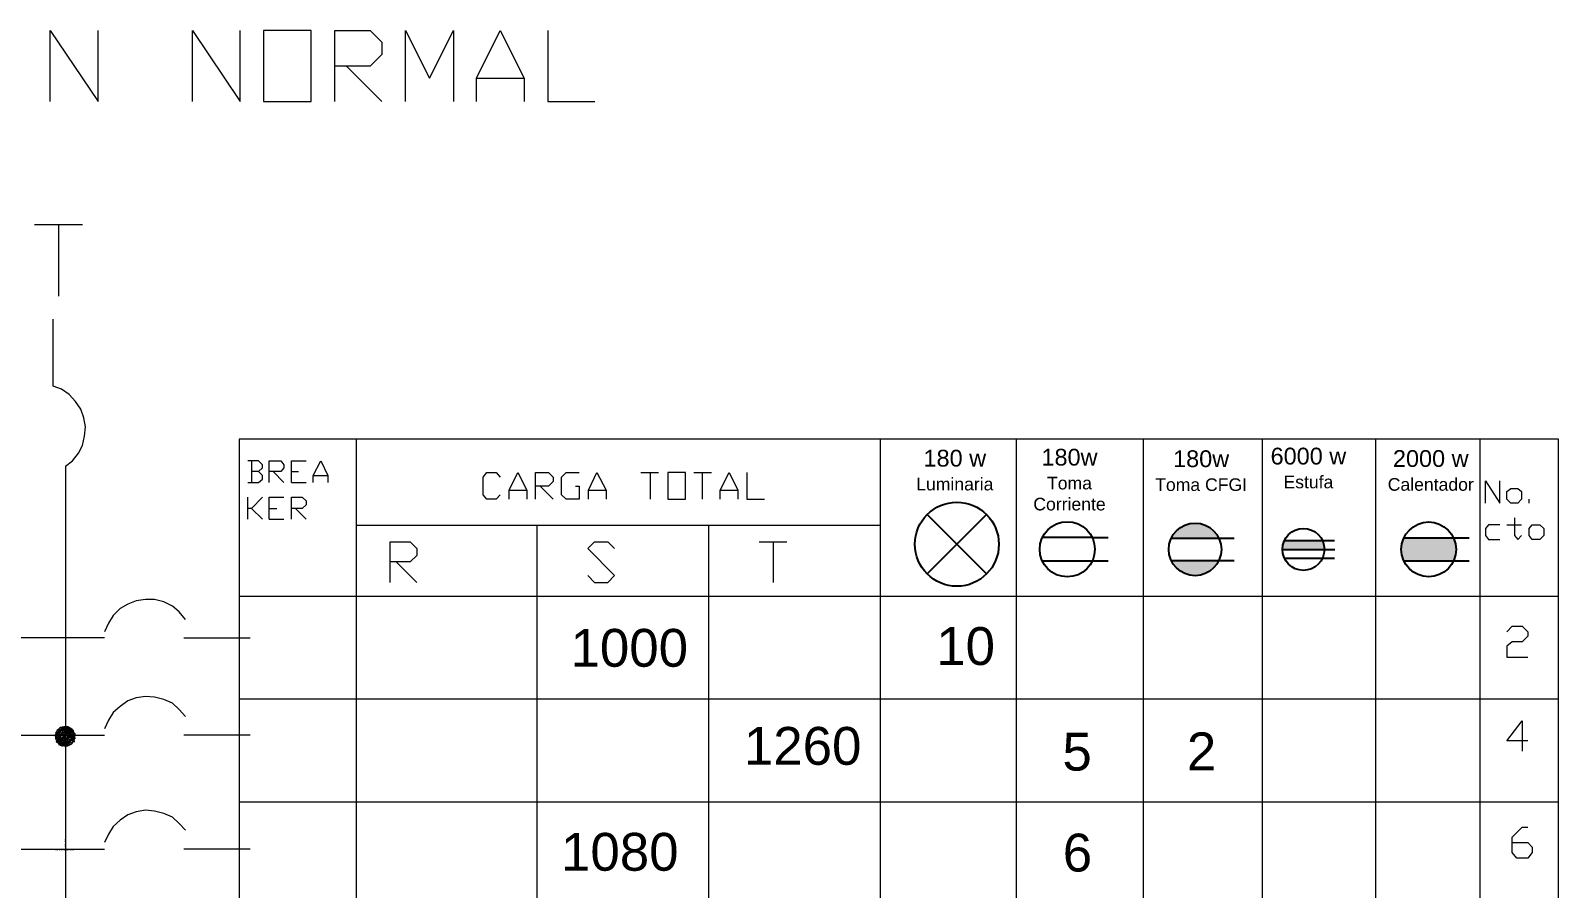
# Model space of a CAD drawing. Header units: metres. Extents: x 0 to 62.3, y -0.2 to 17.7.
# Drawn here: x 48.144 to 51.783, y 15.693 to 17.735 of the extents above; entities that cross this region are included whole.
import ezdxf

# ---------------------------------------------------------------- set-up
doc = ezdxf.new("R2010")
doc.units = ezdxf.units.M
doc.header["$LTSCALE"] = 0.5
for name, color, linetype in [('ENCHUFES', 5, 'Continuous'), ('LUMINARIA', 1, 'Continuous'), ('TABLERO', 7, 'Continuous')]:
    doc.layers.add(name, color=color, linetype=linetype)
doc.styles.get("Standard").update_dxf_attribs({"font": 'arial.ttf'})

# ---------------------------------------------------------------- blocks, each defined once
blk = doc.blocks.new('Tomacorriente')
at = {"layer": 'ENCHUFES'}
for p, q in [((0.0453, 0.0211), (-0.0453, 0.0211)), ((0.0453, 0.0211), (0.0743, 0.0211)), ((-0.0453, -0.0211), (0.0453, -0.0211)), ((0.0453, -0.0211), (0.0743, -0.0211))]:
    blk.add_line(p, q, dxfattribs=at)
blk.add_circle((0, 0), 0.05, dxfattribs=at)
blk = doc.blocks.new('Toma corriente CFGI 1 Fase')
at = {"layer": 'ENCHUFES', "lineweight": 40}
h = blk.add_hatch(color=256, dxfattribs=at)
h.dxf.hatch_style = 1
h.paths.add_polyline_path([(-0.0453, 0.0211), (0.0453, 0.0211, 0.63707)])
h.paths.add_polyline_path([(0.0453, -0.0211), (-0.0453, -0.0211, 0.63707)])
at = {"layer": 'ENCHUFES'}
for p, q in [((-0.0453, 0.0211), (0.0743, 0.0211)), ((-0.0453, -0.0211), (0.0743, -0.0211))]:
    blk.add_line(p, q, dxfattribs=at)
blk.add_circle((0, 0), 0.05, dxfattribs=at)
blk = doc.blocks.new('Tomacorriente de dos fases con neutro (208V)')
at = {"layer": 'ENCHUFES', "lineweight": 100}
h = blk.add_hatch(color=256, dxfattribs=at)
h.dxf.hatch_style = 1
h.paths.add_polyline_path([(0.0453, 0.0211), (-0.0453, 0.0211, 0.109518), (-0.05, 0), (0.05, 0, 0.109518)])
at = {"layer": 'ENCHUFES'}
for p, q in [((-0.05, 0), (0.0751, 0)), ((-0.0453, 0.0211), (0.0743, 0.0211)), ((-0.0453, -0.0211), (0.0743, -0.0211))]:
    blk.add_line(p, q, dxfattribs=at)
blk.add_circle((0, 0), 0.05, dxfattribs=at)
blk = doc.blocks.new('Lampara')
at = {"layer": 'LUMINARIA'}
for q in [(-0.0707, 0.0707), (0.0707, 0.0707), (-0.0707, -0.0707), (0.0707, -0.0707)]:
    blk.add_line((0, 0), q, dxfattribs=at)
blk.add_circle((0, 0), 0.1, dxfattribs=at)
blk = doc.blocks.new('Tomacorriente de dos fases sin neutro (208v)')
at = {"layer": 'ENCHUFES'}
h = blk.add_hatch(color=256, dxfattribs=at)
h.dxf.hatch_style = 1
h.paths.add_polyline_path([(0.05, 0, 0.109518), (0.0453, 0.0211), (-0.0453, 0.0211, 0.109518), (-0.05, 0, 0.109518), (-0.0453, -0.0211), (0.0453, -0.0211, 0.109518)], flags=17)
h.paths.add_polyline_path([(0.0453, 0.0211), (-0.0453, 0.0211, 0.109518), (-0.05, 0, 0.109518), (-0.0453, -0.0211), (0.0453, -0.0211, 0.109518), (0.05, 0, 0.109518)], flags=17)
h = blk.add_hatch(color=256, dxfattribs=at)
h.dxf.hatch_style = 1
h.paths.add_polyline_path([(0.05, 0, 0.109518), (0.0453, 0.0211), (-0.0453, 0.0211, 0.109518), (-0.05, 0, 0.109518), (-0.0453, -0.0211), (0.0453, -0.0211, 0.109518)])
for p, q in [((-0.0453, 0.0211), (0.0743, 0.0211)), ((-0.0453, -0.0211), (0.0743, -0.0211))]:
    blk.add_line(p, q, dxfattribs=at)
blk.add_circle((0, 0), 0.05, dxfattribs=at)

msp = doc.modelspace()

# ---------------------------------------------------------------- linework, layer by layer
at = {"layer": 'TABLERO', "color": 7, "linetype": 'Continuous', "lineweight": 18, "true_color": 0x000007}
for p, q in [((48.8966, 17.6502), (48.9808, 17.566)), ((49.2062, 17.6209), (49.3197, 17.6209)), ((48.154, 17.2729), (48.2676, 17.2729)), ((48.2108, 17.2729), (48.2108, 17.1025)), ((48.9198, 16.7618), (48.9198, 14.4297)), ((50.1673, 16.7618), (50.1673, 14.4297)), ((50.4916, 16.7618), (50.4916, 14.6752)), ((50.7938, 16.7618), (50.7938, 14.6752)), ((51.0778, 16.7618), (51.0778, 14.6752)), ((51.3471, 16.7618), (51.3471, 14.6752)), ((51.5962, 16.7618), (51.5962, 14.6752)), ((48.6706, 16.7105), (48.6706, 16.6592)), ((48.2273, 16.6977), (48.2273, 14.5012)), ((48.7219, 16.6848), (48.7476, 16.6592)), ((48.7659, 16.6848), (48.7824, 16.6848)), ((48.8172, 16.6757), (48.852, 16.6757)), ((49.5976, 16.683), (49.6397, 16.683)), ((49.6196, 16.683), (49.6196, 16.6189)), ((49.724, 16.683), (49.7661, 16.683)), ((49.7441, 16.683), (49.7441, 16.6189)), ((48.7659, 16.6592), (48.8007, 16.6592)), ((49.2843, 16.6409), (49.3265, 16.6409)), ((49.3576, 16.65), (49.3888, 16.6189)), ((49.473, 16.6409), (49.5152, 16.6409)), ((49.7863, 16.6409), (49.8284, 16.6409)), ((48.6615, 16.5713), (48.6615, 16.6244)), ((48.6706, 16.5969), (48.6963, 16.5713)), ((48.7128, 16.5969), (48.7311, 16.5969)), ((48.7751, 16.5969), (48.8007, 16.5713)), ((51.7134, 16.6097), (51.7134, 16.6189)), ((48.7128, 16.5713), (48.7476, 16.5713)), ((50.1673, 16.5566), (48.9198, 16.5566)), ((49.3503, 16.5566), (49.3503, 14.4297)), ((49.7588, 16.5566), (49.7588, 14.4297)), ((51.6603, 16.5584), (51.6951, 16.5584)), ((49.8797, 16.5181), (49.9457, 16.5181)), ((49.9127, 16.5181), (49.9127, 16.421)), ((49.015, 16.4705), (49.0645, 16.421)), ((48.6413, 16.3881), (51.7831, 16.3881)), ((48.3207, 16.2891), (47.4286, 16.2891)), ((48.5094, 16.2891), (48.667, 16.2891)), ((48.6413, 16.1444), (51.7831, 16.1444)), ((48.3207, 16.0565), (47.4286, 16.0565)), ((48.2019, 16.0574), (48.2037, 16.0592)), ((48.2019, 16.0556), (48.2037, 16.0556)), ((48.2037, 16.0611), (48.2055, 16.0611)), ((48.2037, 16.0574), (48.2074, 16.0592)), ((48.2037, 16.0537), (48.2055, 16.0556)), ((48.2037, 16.0537), (48.2055, 16.0537)), ((48.2037, 16.0519), (48.2055, 16.0537)), ((48.2037, 16.0501), (48.2055, 16.0501)), ((48.2037, 16.0464), (48.2055, 16.0482)), ((48.2055, 16.0629), (48.2074, 16.0647)), ((48.2055, 16.0592), (48.2074, 16.0629)), ((48.2055, 16.0574), (48.2074, 16.0574)), ((48.2055, 16.0519), (48.2074, 16.0537)), ((48.2055, 16.0501), (48.2074, 16.0501)), ((48.2074, 16.0684), (48.2092, 16.0721)), ((48.2074, 16.0611), (48.211, 16.0629)), ((48.2074, 16.0574), (48.2092, 16.0611)), ((48.2074, 16.0501), (48.211, 16.0519)), ((48.2074, 16.0482), (48.2092, 16.0482)), ((48.2074, 16.0464), (48.2092, 16.0482)), ((48.2092, 16.0666), (48.2128, 16.0684)), ((48.2092, 16.0629), (48.211, 16.0666)), ((48.2092, 16.0556), (48.211, 16.0574)), ((48.2092, 16.0501), (48.211, 16.0501)), ((48.211, 16.0721), (48.2128, 16.0739)), ((48.211, 16.0702), (48.2128, 16.0721)), ((48.211, 16.0647), (48.2147, 16.0666)), ((48.211, 16.0611), (48.2128, 16.0647)), ((48.211, 16.0537), (48.211, 16.0556)), ((48.211, 16.0537), (48.2128, 16.0537)), ((48.211, 16.0501), (48.2128, 16.0537)), ((48.2128, 16.0702), (48.2165, 16.0721)), ((48.2128, 16.0666), (48.2147, 16.0702)), ((48.2128, 16.0629), (48.2165, 16.0647)), ((48.2128, 16.0592), (48.2147, 16.0611)), ((48.2128, 16.0556), (48.2147, 16.0592)), ((48.2128, 16.0537), (48.2147, 16.0556)), ((48.2128, 16.0482), (48.2147, 16.0501)), ((48.2147, 16.0739), (48.2165, 16.0757)), ((48.2147, 16.0684), (48.2183, 16.0702)), ((48.2147, 16.0647), (48.2165, 16.0684)), ((48.2147, 16.0574), (48.2183, 16.0592)), ((48.2147, 16.0537), (48.2165, 16.0574)), ((48.2147, 16.0537), (48.2165, 16.0537)), ((48.2147, 16.0464), (48.2183, 16.0482)), ((48.2165, 16.0739), (48.2202, 16.0776)), ((48.2165, 16.0702), (48.2183, 16.0739)), ((48.2165, 16.0629), (48.2202, 16.0647)), ((48.2165, 16.0592), (48.2183, 16.0629)), ((48.2165, 16.0556), (48.2202, 16.0574)), ((48.2165, 16.0519), (48.2183, 16.0537)), ((48.2183, 16.0721), (48.222, 16.0739)), ((48.2183, 16.0684), (48.2202, 16.0721)), ((48.2183, 16.0666), (48.2202, 16.0684)), ((48.2183, 16.0611), (48.222, 16.0629)), ((48.2183, 16.0574), (48.2202, 16.0611)), ((48.2183, 16.0501), (48.222, 16.0519)), ((48.2183, 16.0464), (48.2202, 16.0501)), ((48.2202, 16.0757), (48.222, 16.0776)), ((48.2202, 16.0739), (48.222, 16.0739)), ((48.2202, 16.0629), (48.222, 16.0666)), ((48.2202, 16.0592), (48.2238, 16.0611)), ((48.2202, 16.0556), (48.222, 16.0574)), ((48.2202, 16.0519), (48.222, 16.0537)), ((48.2202, 16.0482), (48.2238, 16.0501)), ((48.222, 16.0757), (48.2257, 16.0776)), ((48.222, 16.0702), (48.2238, 16.0721)), ((48.222, 16.0647), (48.2257, 16.0666)), ((48.222, 16.0611), (48.2238, 16.0647)), ((48.222, 16.0537), (48.222, 16.0556)), ((48.222, 16.0537), (48.2238, 16.0537)), ((48.222, 16.0501), (48.2238, 16.0537)), ((48.2238, 16.0684), (48.2257, 16.0702)), ((48.2238, 16.0592), (48.2257, 16.0611)), ((48.2238, 16.0556), (48.2257, 16.0592)), ((48.2238, 16.0537), (48.2257, 16.0556)), ((48.2238, 16.0519), (48.2257, 16.0537)), ((48.2238, 16.0482), (48.2257, 16.0501)), ((48.2257, 16.0776), (48.2275, 16.0776)), ((48.2257, 16.0739), (48.2275, 16.0757)), ((48.2257, 16.0739), (48.2275, 16.0739)), ((48.2257, 16.0684), (48.2293, 16.0702)), ((48.2257, 16.0684), (48.2275, 16.0684)), ((48.2257, 16.0666), (48.2275, 16.0684)), ((48.2257, 16.0647), (48.2257, 16.0666)), ((48.2257, 16.0629), (48.2275, 16.0647)), ((48.2257, 16.0629), (48.2275, 16.0629)), ((48.2257, 16.0592), (48.2275, 16.0592)), ((48.2257, 16.0574), (48.2293, 16.0592)), ((48.2257, 16.0574), (48.2275, 16.0574)), ((48.2257, 16.0556), (48.2275, 16.0574)), ((48.2257, 16.0537), (48.2257, 16.0556)), ((48.2257, 16.0537), (48.2275, 16.0537)), ((48.2257, 16.0537), (48.2275, 16.0537)), ((48.2257, 16.0501), (48.2275, 16.0501)), ((48.2257, 16.0464), (48.2293, 16.0482)), ((48.2275, 16.0776), (48.2293, 16.0776)), ((48.2275, 16.0721), (48.2293, 16.0739)), ((48.2275, 16.0702), (48.2293, 16.0702)), ((48.2275, 16.0611), (48.2293, 16.0629)), ((48.2275, 16.0556), (48.2312, 16.0574)), ((48.2275, 16.0519), (48.2293, 16.0537)), ((48.2275, 16.0482), (48.2293, 16.0519)), ((48.2293, 16.0776), (48.2312, 16.0776)), ((48.2293, 16.0721), (48.233, 16.0757)), ((48.2293, 16.0666), (48.2312, 16.0684)), ((48.2293, 16.0611), (48.233, 16.0629)), ((48.2293, 16.0574), (48.2312, 16.0611)), ((48.2293, 16.0537), (48.2293, 16.0556)), ((48.2293, 16.0501), (48.233, 16.0519)), ((48.2293, 16.0464), (48.2312, 16.0501)), ((48.2312, 16.0757), (48.233, 16.0776)), ((48.2312, 16.0739), (48.233, 16.0739)), ((48.2312, 16.0702), (48.233, 16.0702)), ((48.2312, 16.0647), (48.233, 16.0666)), ((48.2312, 16.0537), (48.233, 16.0537)), ((48.2312, 16.0482), (48.2348, 16.0501)), ((48.2312, 16.0446), (48.233, 16.0482)), ((48.233, 16.0702), (48.2348, 16.0721)), ((48.233, 16.0611), (48.2348, 16.0647)), ((48.233, 16.0592), (48.2348, 16.0611)), ((48.233, 16.0537), (48.233, 16.0556)), ((48.233, 16.0537), (48.2348, 16.0537)), ((48.233, 16.0501), (48.2348, 16.0537)), ((48.2348, 16.0757), (48.2348, 16.0776)), ((48.2348, 16.0739), (48.2367, 16.0739)), ((48.2348, 16.0684), (48.2367, 16.0702)), ((48.2348, 16.0666), (48.2367, 16.0666)), ((48.2348, 16.0629), (48.2367, 16.0629)), ((48.2348, 16.0574), (48.2367, 16.0592)), ((48.2348, 16.0537), (48.2367, 16.0556)), ((48.2348, 16.0519), (48.2385, 16.0537)), ((48.2348, 16.0482), (48.2367, 16.0519)), ((48.2348, 16.0464), (48.2367, 16.0482)), ((48.2367, 16.0739), (48.2385, 16.0757)), ((48.2367, 16.0647), (48.2403, 16.0684)), ((48.2367, 16.0629), (48.2385, 16.0647)), ((48.2367, 16.0537), (48.2385, 16.0574)), ((48.2367, 16.0537), (48.2385, 16.0537)), ((48.2367, 16.0464), (48.2403, 16.0482)), ((48.2385, 16.0721), (48.2403, 16.0739)), ((48.2385, 16.0702), (48.2403, 16.0702)), ((48.2385, 16.0666), (48.2403, 16.0666)), ((48.2385, 16.0611), (48.2403, 16.0629)), ((48.2385, 16.0556), (48.2403, 16.0556)), ((48.2385, 16.0519), (48.2403, 16.0537)), ((48.2385, 16.0501), (48.2403, 16.0519)), ((48.2403, 16.0702), (48.2422, 16.0721)), ((48.2403, 16.0666), (48.2422, 16.0684)), ((48.2403, 16.0574), (48.2422, 16.0611)), ((48.2403, 16.0556), (48.2422, 16.0574)), ((48.2403, 16.0464), (48.2422, 16.0501)), ((48.2422, 16.0721), (48.244, 16.0721)), ((48.2422, 16.0702), (48.244, 16.0702)), ((48.2422, 16.0647), (48.244, 16.0666)), ((48.2422, 16.0629), (48.244, 16.0629)), ((48.2422, 16.0592), (48.244, 16.0592)), ((48.2422, 16.0537), (48.244, 16.0556)), ((48.2422, 16.0537), (48.244, 16.0537)), ((48.2422, 16.0482), (48.2458, 16.0501)), ((48.2422, 16.0446), (48.244, 16.0482)), ((48.244, 16.0702), (48.2458, 16.0702)), ((48.244, 16.0629), (48.2477, 16.0647)), ((48.244, 16.0611), (48.2458, 16.0611)), ((48.244, 16.0592), (48.2458, 16.0611)), ((48.244, 16.0501), (48.2458, 16.0537)), ((48.2458, 16.0684), (48.2477, 16.0684)), ((48.2458, 16.0629), (48.2477, 16.0629)), ((48.2458, 16.0574), (48.2477, 16.0592)), ((48.2458, 16.0519), (48.2477, 16.0519)), ((48.2458, 16.0482), (48.2495, 16.0519)), ((48.2458, 16.0464), (48.2477, 16.0482)), ((48.2477, 16.0629), (48.2477, 16.0647)), ((48.2477, 16.0556), (48.2495, 16.0574)), ((48.2477, 16.0537), (48.2495, 16.0537)), ((48.2477, 16.0519), (48.2495, 16.0537)), ((48.2495, 16.0611), (48.2513, 16.0611)), ((48.2495, 16.0501), (48.2513, 16.0501)), ((48.5094, 16.0583), (48.667, 16.0583)), ((48.2055, 16.0464), (48.2074, 16.0464)), ((48.2055, 16.0446), (48.2074, 16.0446)), ((48.2055, 16.0409), (48.2074, 16.0427)), ((48.2074, 16.0391), (48.2092, 16.0409)), ((48.2092, 16.0446), (48.211, 16.0464)), ((48.2092, 16.0391), (48.211, 16.0391)), ((48.211, 16.0427), (48.2128, 16.0446)), ((48.211, 16.0409), (48.2128, 16.0409)), ((48.211, 16.0391), (48.2128, 16.0409)), ((48.211, 16.0354), (48.2128, 16.0354)), ((48.2128, 16.0427), (48.2147, 16.0427)), ((48.2128, 16.0372), (48.2147, 16.0391)), ((48.2147, 16.0427), (48.2165, 16.0464)), ((48.2147, 16.0446), (48.2165, 16.0446)), ((48.2147, 16.0409), (48.2165, 16.0409)), ((48.2147, 16.0354), (48.2165, 16.0372)), ((48.2147, 16.0336), (48.2165, 16.0336)), ((48.2165, 16.0409), (48.2183, 16.0427)), ((48.2165, 16.0354), (48.2183, 16.0354)), ((48.2183, 16.0391), (48.2202, 16.0409)), ((48.2183, 16.0354), (48.2202, 16.0391)), ((48.2183, 16.0372), (48.2202, 16.0372)), ((48.2183, 16.0336), (48.2202, 16.0336)), ((48.2183, 16.0318), (48.2202, 16.0318)), ((48.2202, 16.0446), (48.222, 16.0464)), ((48.2202, 16.0336), (48.222, 16.0354)), ((48.222, 16.0427), (48.2257, 16.0446)), ((48.222, 16.0391), (48.2238, 16.0427)), ((48.222, 16.0409), (48.2238, 16.0409)), ((48.222, 16.0372), (48.2238, 16.0372)), ((48.222, 16.0318), (48.2238, 16.0336)), ((48.2238, 16.0409), (48.2257, 16.0427)), ((48.2238, 16.0372), (48.2257, 16.0391)), ((48.2238, 16.0318), (48.2257, 16.0318)), ((48.2257, 16.0464), (48.2275, 16.0464)), ((48.2257, 16.0446), (48.2275, 16.0464)), ((48.2257, 16.0427), (48.2257, 16.0446)), ((48.2257, 16.0427), (48.2275, 16.0427)), ((48.2257, 16.0354), (48.2275, 16.0372)), ((48.2257, 16.0354), (48.2275, 16.0354)), ((48.2257, 16.0336), (48.2275, 16.0354)), ((48.2257, 16.0336), (48.2275, 16.0336)), ((48.2257, 16.0318), (48.2257, 16.0336)), ((48.2257, 16.0318), (48.2275, 16.0318)), ((48.2275, 16.0446), (48.2312, 16.0464)), ((48.2275, 16.0409), (48.2293, 16.0427)), ((48.2275, 16.0336), (48.2312, 16.0354)), ((48.2275, 16.0318), (48.2293, 16.0318)), ((48.2293, 16.0391), (48.233, 16.0409)), ((48.2293, 16.0354), (48.2312, 16.0391)), ((48.2293, 16.0336), (48.2312, 16.0336)), ((48.2312, 16.0372), (48.2348, 16.0391)), ((48.2312, 16.0336), (48.233, 16.0354)), ((48.233, 16.0427), (48.2367, 16.0446)), ((48.233, 16.0391), (48.2348, 16.0427)), ((48.233, 16.0318), (48.2348, 16.0336)), ((48.2348, 16.0409), (48.2385, 16.0427)), ((48.2348, 16.0372), (48.2367, 16.0409)), ((48.2367, 16.0427), (48.2385, 16.0464)), ((48.2367, 16.0391), (48.2403, 16.0409)), ((48.2367, 16.0354), (48.2403, 16.0372)), ((48.2367, 16.0336), (48.2385, 16.0354)), ((48.2385, 16.0446), (48.2422, 16.0464)), ((48.2385, 16.0409), (48.2403, 16.0446)), ((48.2403, 16.0391), (48.244, 16.0409)), ((48.2403, 16.0354), (48.2422, 16.0391)), ((48.2422, 16.0427), (48.244, 16.0446)), ((48.244, 16.0391), (48.2458, 16.0427)), ((48.2477, 16.0427), (48.2495, 16.0427)), ((48.6413, 15.8989), (51.7831, 15.8989)), ((48.2273, 15.8073), (48.2273, 15.8092)), ((48.2273, 15.8037), (48.2273, 15.8055)), ((48.2273, 15.7964), (48.2273, 15.7982)), ((48.2273, 15.7927), (48.2273, 15.7945)), ((48.3207, 15.7854), (47.4286, 15.7854)), ((48.2035, 15.7854), (48.2053, 15.7854)), ((48.2072, 15.7854), (48.209, 15.7854)), ((48.2127, 15.7854), (48.2145, 15.7854)), ((48.2182, 15.7854), (48.22, 15.7854)), ((48.2237, 15.7854), (48.2255, 15.7854)), ((48.2273, 15.7854), (48.2273, 15.7872)), ((48.2273, 15.7854), (48.2292, 15.7854)), ((48.2292, 15.7854), (48.231, 15.7854)), ((48.231, 15.7854), (48.2328, 15.7854)), ((48.2346, 15.7854), (48.2365, 15.7854)), ((48.2383, 15.7854), (48.2401, 15.7854)), ((48.242, 15.7854), (48.2438, 15.7854)), ((48.2456, 15.7854), (48.2475, 15.7854)), ((48.5094, 15.7872), (48.667, 15.7872))]:
    msp.add_line(p, q, dxfattribs=at)
for points in [[(48.1913, 17.566), (48.1913, 17.7345), (48.3049, 17.566), (48.3049, 17.7345)], [(48.5302, 17.566), (48.5302, 17.7345), (48.6438, 17.566), (48.6438, 17.7345)], [(48.8691, 17.566), (48.8691, 17.7345), (48.9533, 17.7345), (48.9808, 17.707), (48.9808, 17.6777), (48.9533, 17.6502), (48.8691, 17.6502)], [(49.0376, 17.566), (49.0376, 17.7345), (49.0944, 17.6209), (49.1512, 17.7345), (49.1512, 17.566)], [(49.2062, 17.566), (49.2062, 17.6209), (49.2629, 17.7345), (49.3197, 17.6209), (49.3197, 17.566)], [(49.3765, 17.7345), (49.3765, 17.566), (49.4883, 17.566)], [(48.2273, 16.6977), (48.2438, 16.7105), (48.2585, 16.7288), (48.2676, 16.7471), (48.2731, 16.7691), (48.2749, 16.7911), (48.2713, 16.8131), (48.264, 16.8332), (48.2511, 16.8515), (48.2365, 16.868), (48.2182, 16.8808), (48.198, 16.8882), (48.198, 17.0475)], [(48.6871, 16.6848), (48.6963, 16.694), (48.6963, 16.7013), (48.6871, 16.7105), (48.6615, 16.7105)], [(48.7128, 16.6592), (48.7128, 16.7105), (48.7403, 16.7105), (48.7476, 16.7013), (48.7476, 16.694), (48.7403, 16.6848), (48.7128, 16.6848)], [(48.7659, 16.6592), (48.7659, 16.7105), (48.8007, 16.7105)], [(48.8172, 16.6592), (48.8172, 16.6757), (48.8355, 16.7105), (48.852, 16.6757), (48.852, 16.6592)], [(48.6615, 16.6592), (48.6871, 16.6592), (48.6963, 16.6665), (48.6963, 16.6757), (48.6871, 16.6848), (48.6706, 16.6848)], [(49.2623, 16.6299), (49.2532, 16.6189), (49.2312, 16.6189), (49.222, 16.6299), (49.222, 16.672), (49.2312, 16.683), (49.2532, 16.683), (49.2623, 16.672)], [(49.2843, 16.6189), (49.2843, 16.6409), (49.3045, 16.683), (49.3265, 16.6409), (49.3265, 16.6189)], [(49.3466, 16.6189), (49.3466, 16.683), (49.3778, 16.683), (49.3888, 16.672), (49.3888, 16.661), (49.3778, 16.65), (49.3466, 16.65)], [(49.4419, 16.65), (49.451, 16.65), (49.451, 16.6189), (49.4199, 16.6189), (49.4089, 16.6299), (49.4089, 16.672), (49.4199, 16.683), (49.451, 16.683)], [(49.473, 16.6189), (49.473, 16.6409), (49.4932, 16.683), (49.5152, 16.6409), (49.5152, 16.6189)], [(49.7863, 16.6189), (49.7863, 16.6409), (49.8083, 16.683), (49.8284, 16.6409), (49.8284, 16.6189)], [(49.8504, 16.683), (49.8504, 16.6189), (49.8925, 16.6189)], [(51.609, 16.6097), (51.609, 16.6628), (51.6438, 16.6097), (51.6438, 16.6628)], [(48.6963, 16.6244), (48.6706, 16.5969), (48.6615, 16.5969)], [(48.7128, 16.5713), (48.7128, 16.6244), (48.7476, 16.6244)], [(48.7659, 16.5713), (48.7659, 16.6244), (48.7915, 16.6244), (48.8007, 16.6152), (48.8007, 16.6061), (48.7915, 16.5969), (48.7659, 16.5969)], [(51.6438, 16.5584), (51.6164, 16.5584), (51.609, 16.5493), (51.609, 16.5328), (51.6164, 16.5236), (51.6438, 16.5236)], [(51.6786, 16.5749), (51.6786, 16.5328), (51.686, 16.5236), (51.6951, 16.5328)], [(49.0004, 16.421), (49.0004, 16.5181), (49.048, 16.5181), (49.0645, 16.5016), (49.0645, 16.4852), (49.048, 16.4705), (49.0004, 16.4705)], [(49.4712, 16.4375), (49.4877, 16.421), (49.5188, 16.421), (49.5353, 16.4375), (49.4712, 16.5016), (49.4877, 16.5181), (49.5188, 16.5181), (49.5353, 16.5016)], [(48.5131, 16.3331), (48.4984, 16.3514), (48.482, 16.3642), (48.4618, 16.3752), (48.4398, 16.3807), (48.4178, 16.3807), (48.3959, 16.3771), (48.3757, 16.3697), (48.3574, 16.3588), (48.3409, 16.3423), (48.3299, 16.3239), (48.3207, 16.3038)], [(51.6603, 16.3038), (51.6731, 16.3166), (51.697, 16.3166), (51.7098, 16.3038), (51.7098, 16.2928), (51.697, 16.28), (51.6731, 16.28), (51.6603, 16.269), (51.6603, 16.2433), (51.7098, 16.2433)], [(48.5131, 16.1023), (48.4984, 16.1188), (48.482, 16.1334), (48.4618, 16.1426), (48.4398, 16.1481), (48.4178, 16.1499), (48.3959, 16.1462), (48.3757, 16.1389), (48.3574, 16.1261), (48.3409, 16.1114), (48.3299, 16.0931), (48.3207, 16.073)], [(51.7098, 16.0437), (51.6603, 16.0437), (51.697, 16.0913), (51.697, 16.0198)], [(48.2037, 16.0629), (48.2055, 16.0647), (48.2092, 16.0684)], [(48.2037, 16.0482), (48.2074, 16.0519), (48.211, 16.0537)], [(48.2055, 16.0537), (48.2092, 16.0574), (48.2128, 16.0611)], [(48.2055, 16.0427), (48.2092, 16.0464), (48.2128, 16.0501), (48.2165, 16.0537)], [(48.2074, 16.0409), (48.211, 16.0446), (48.2147, 16.0482), (48.2183, 16.0519)], [(48.2128, 16.0354), (48.2147, 16.0372), (48.2183, 16.0409), (48.222, 16.0446), (48.2257, 16.0482)], [(48.2202, 16.0666), (48.2238, 16.0702), (48.2257, 16.0721)], [(48.222, 16.0721), (48.2257, 16.0757), (48.2257, 16.0776)], [(48.2257, 16.0721), (48.2275, 16.0739), (48.2312, 16.0776)], [(48.2257, 16.0611), (48.2275, 16.0629), (48.2312, 16.0666), (48.2348, 16.0702), (48.2385, 16.0739)], [(48.2293, 16.0684), (48.233, 16.0721), (48.2367, 16.0757)], [(48.2312, 16.0556), (48.2348, 16.0592), (48.2385, 16.0629), (48.2422, 16.0666), (48.244, 16.0684)], [(48.233, 16.0647), (48.2367, 16.0684), (48.2403, 16.0721)], [(48.2367, 16.0574), (48.2403, 16.0611), (48.244, 16.0647), (48.2458, 16.0666)], [(48.2403, 16.0537), (48.2422, 16.0556), (48.2458, 16.0592), (48.2495, 16.0629)], [(48.2403, 16.0501), (48.244, 16.0537), (48.2458, 16.0537)], [(48.2458, 16.0537), (48.2477, 16.0574), (48.2495, 16.0592)], [(48.211, 16.0372), (48.2128, 16.0391), (48.2165, 16.0427), (48.2202, 16.0464)], [(48.2165, 16.0336), (48.2202, 16.0354), (48.2238, 16.0391)], [(48.2202, 16.0318), (48.222, 16.0336), (48.2257, 16.0372)], [(48.2257, 16.0372), (48.2293, 16.0409), (48.233, 16.0446)], [(48.2312, 16.0318), (48.233, 16.0336), (48.2367, 16.0372)], [(48.244, 16.0427), (48.2477, 16.0464), (48.2495, 16.0464)], [(48.5131, 15.8312), (48.4984, 15.8476), (48.482, 15.8623), (48.4618, 15.8715), (48.4398, 15.877), (48.4178, 15.8788), (48.3959, 15.8751), (48.3757, 15.8678), (48.3574, 15.855), (48.3409, 15.8403), (48.3299, 15.822), (48.3207, 15.8018)], [(51.6731, 15.8018), (51.7098, 15.8018), (51.7208, 15.7909), (51.7208, 15.778), (51.7098, 15.7652), (51.6841, 15.7652), (51.6731, 15.778), (51.6731, 15.8147), (51.697, 15.8385), (51.7098, 15.8385)]]:
    msp.add_lwpolyline(points, dxfattribs=at)
for points in [[(48.6987, 17.566), (48.8123, 17.566), (48.8123, 17.7345), (48.6987, 17.7345)], [(48.6413, 14.4297), (51.7831, 14.4297), (51.7831, 16.7618), (48.6413, 16.7618)], [(49.6617, 16.6189), (49.7038, 16.6189), (49.7038, 16.683), (49.6617, 16.683)], [(51.686, 16.6097), (51.6695, 16.6097), (51.6603, 16.6189), (51.6603, 16.6372), (51.6695, 16.6445), (51.686, 16.6445), (51.6951, 16.6372), (51.6951, 16.6189)], [(51.7391, 16.5236), (51.7208, 16.5236), (51.7134, 16.5328), (51.7134, 16.5493), (51.7208, 16.5584), (51.7391, 16.5584), (51.7483, 16.5493), (51.7483, 16.5328)], [(48.2495, 16.0537), (48.2477, 16.0647), (48.2422, 16.0721), (48.233, 16.0776), (48.2238, 16.0776), (48.2147, 16.0757), (48.2074, 16.0684), (48.2037, 16.0592), (48.2037, 16.0501), (48.2074, 16.0409), (48.2147, 16.0336), (48.2238, 16.0318), (48.233, 16.0318), (48.2422, 16.0372), (48.2477, 16.0446)]]:
    msp.add_lwpolyline(points, close=True, dxfattribs=at)

# ---------------------------------------------------------------- block references
at = {"layer": 'TABLERO'}
for name, p in [('Lampara', (50.3504, 16.512)), ('Tomacorriente de dos fases con neutro (208V)', (51.1757, 16.4998))]:
    msp.add_blockref(name, p, dxfattribs=at)
for name, p, xscale, yscale, zscale in [('Tomacorriente', (50.6133, 16.5), 1.313023706402561, 1.313023706402561, 1.313023706402561), ('Toma corriente CFGI 1 Fase', (50.9176, 16.4998), 1.253129811695345, 1.253129811695345, 1.253129811695345), ('Tomacorriente de dos fases sin neutro (208v)', (51.474, 16.4998, 2.51), 1.302395928433255, 1.302395928433255, 1.302395928433255)]:
    msp.add_blockref(name, p, dxfattribs=dict(at, xscale=xscale, yscale=yscale, zscale=zscale))

# ---------------------------------------------------------------- texts
at = {"layer": 'TABLERO', "attachment_point": 1}
for s, width, gutter_width, insert, char_height in [('\\pxqc;180w\\P{\\H0.75x;Toma Corriente}', 0.225325, 12.5, (50.5059, 16.7392), 0.04), ('\\pxqc;6000 w\\P{\\H0.75x;Estufa}', 0.225325, 12.5, (51.0749, 16.7418), 0.04), ('\\pxqc;180 w\\P{\\H0.75x;Luminaria}', 0.225325, 12.5, (50.2328, 16.7368), 0.04), ('\\pxqc;180w\\P{\\H0.75x;Toma CFGI}', 0.225325, 12.5, (50.8194, 16.7355), 0.04), ('\\pxqc;2000 w\\P{\\H0.75x;Calentador}', 0.225325, 12.5, (51.3663, 16.736), 0.04), ('1000', 0.090104, 0.4505, (49.4302, 16.3105), 0.0901), ('10', 0.090104, 0.4505, (50.3012, 16.3147), 0.0901), ('1260', 0.090104, 0.4505, (49.8431, 16.0771), 0.0901), ('5', 0.090104, 0.4505, (50.6018, 16.0633), 0.0901), ('2', 0.090104, 0.4505, (50.8981, 16.0641), 0.0901), ('1080', 0.090104, 0.4505, (49.4076, 15.825), 0.0901), ('6', 0.090104, 0.4505, (50.6026, 15.8231), 0.0901)]:
    msp.add_mtext_dynamic_manual_height_columns(s, width=width, gutter_width=gutter_width, heights=[0], dxfattribs=dict(at, insert=insert, char_height=char_height))

doc.saveas('drawing.dxf')
